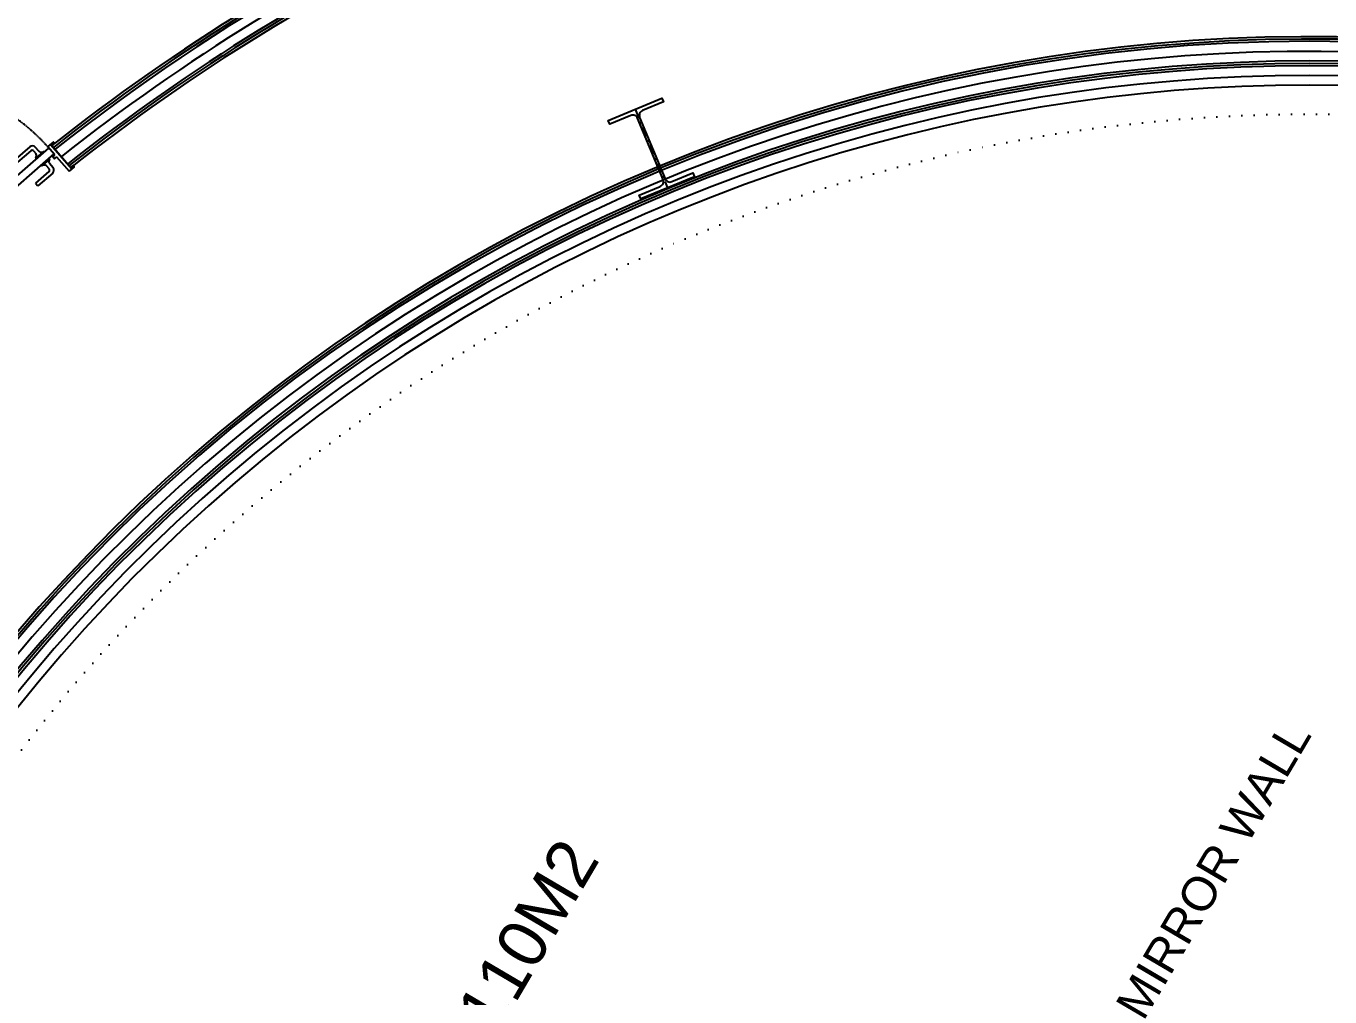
# Model space of a CAD drawing. Header units: millimetres. Extents: x 132785 to 150483, y 90225 to 103753.
# Drawn here: x 144196 to 144871, y 102626 to 103128 of the extents above; entities that cross this region are included whole.
import ezdxf

# ---------------------------------------------------------------- set-up
doc = ezdxf.new("R2010")
doc.units = ezdxf.units.MM
for name, pattern in [('061-GZM-AP-100$0$DASHDOT', [1, 0.5, -0.25, 0, -0.25]), ('061-GZM-AP-100$0$HIDDEN', [0.375, 0.25, -0.125]), ('DOT', [6.35, 0, -6.35])]:
    doc.linetypes.add(name, pattern=pattern)
doc.layers.add('061-GZM-AP-100$0$A-kapi', color=2, linetype='Continuous')
doc.layers.add('061-GZM-AP-100$0$A-kiris', color=252, linetype='Continuous', lineweight=0)
doc.styles.get("Standard").update_dxf_attribs({"font": 'arial.ttf'})

msp = doc.modelspace()

# ---------------------------------------------------------------- linework, layer by layer
at = {"color": 253, "linetype": '061-GZM-AP-100$0$DASHDOT', "ltscale": 10}
msp.add_line((144511.042, 103085.201), (144527.891, 103044.555), dxfattribs=at)
at = {"color": 253, "linetype": 'Continuous'}
msp.add_lwpolyline([(144530.112, 103047.749), (144540.943, 103052.239), (144541.747, 103050.299), (144514.034, 103038.811), (144513.23, 103040.751), (144524.061, 103045.241, 0.4142136), (144525.521, 103048.769), (144512.349, 103080.547, 0.4142136), (144508.821, 103082.007), (144497.989, 103077.517), (144497.185, 103079.457), (144524.898, 103090.945), (144525.703, 103089.005), (144514.871, 103084.515, 0.4142136), (144513.411, 103080.987), (144526.584, 103049.209, 0.4142136)], format="xyb", close=True, dxfattribs=at)
at = {"color": 253, "ltscale": 12}
for radius, start, end in [(1042.5, 101.722031, 128.309106), (872.5, 335.544985, 201.366092)]:
    msp.add_arc((144860.273, 102242.716), radius, start, end, dxfattribs=at)
at = {"color": 253}
for radius, start, end in [(1037.5, 101.735597, 128.295847), (1036.25, 101.739009, 128.292513), (1035, 101.730236, 128.301363), (1047.5, 110.699077, 128.322238), (1050, 114.835105, 128.328757), (1048.75, 114.769526, 128.325502), (880, 34.409678, 190.621008), (878.75, 34.328868, 190.701817), (877.5, 23.984511, 201.046084), (867.5, 335.533624, 204.497056), (866.25, 335.613489, 204.417191), (865, 335.69358, 204.337099)]:
    msp.add_arc((144860.273, 102242.716), radius, start, end, dxfattribs=at)
for radius, start, end in [(860, 335.682985, 204.347695), (855, 335.672266, 204.358414)]:
    msp.add_arc((144860.273, 102242.716), radius, start, end)
at = {"color": 253, "linetype": 'DOT'}
msp.add_arc((144860.273, 102242.716), 840, 336.695459, 203.335259, dxfattribs=at)
at = {"layer": '061-GZM-AP-100$0$A-kapi', "color": 253}
for p, q in [((144209.7, 103068.188), (144207.076, 103065.903)), ((144210.388, 103067.626), (144209.911, 103068.174)), ((144210.474, 103061.773), (144207.061, 103065.691)), ((144210.244, 103062.037), (144207.061, 103065.691)), ((144219.254, 103054.403), (144208.436, 103066.822)), ((144209.183, 103067.473), (144209.627, 103066.963)), ((144210.454, 103061.491), (144209.572, 103060.722)), ((144209.725, 103066.956), (144209.903, 103067.111)), ((144209.903, 103067.111), (144210.381, 103067.528)), ((144210.28, 103059.681), (144209.558, 103060.511)), ((144211.525, 103060.567), (144210.492, 103059.667)), ((144211.525, 103060.567), (144218.043, 103053.083)), ((144220.679, 103055.379), (144218.043, 103053.083)), ((144219.254, 103054.403), (144219.899, 103054.965)), ((144219.899, 103054.965), (144219.469, 103055.458)), ((144219.476, 103055.557), (144219.955, 103055.974)), ((144219.955, 103055.974), (144220.132, 103056.128)), ((144220.231, 103056.122), (144220.693, 103055.591))]:
    msp.add_line(p, q, dxfattribs=at)
at = {"layer": '061-GZM-AP-100$0$A-kapi', "color": 253, "ltscale": 3}
for p, q in [((144135.196, 103002.036), (144207.584, 103065.091)), ((144137.829, 102999.012), (144210.218, 103062.067)), ((144197.713, 103065.765), (144190.091, 103059.125)), ((144198.141, 103063.749), (144191.274, 103057.767)), ((144199.553, 103063.652), (144200.939, 103062.06)), ((144202.449, 103063.375), (144200.537, 103065.57)), ((144204.627, 103063.16), (144200.853, 103059.873)), ((144209.183, 103067.473), (144208.436, 103066.822)), ((144209.092, 103066.404), (144218.944, 103055.094)), ((144207.893, 103059.41), (144204.12, 103056.123)), ((144207.684, 103054.317), (144206.298, 103055.909)), ((144207.807, 103057.223), (144209.719, 103055.028)), ((144207.587, 103052.905), (144200.719, 103046.923)), ((144209.525, 103052.204), (144201.903, 103045.565)), ((144200.719, 103046.923), (144201.903, 103045.565))]:
    msp.add_line(p, q, dxfattribs=at)
at = {"layer": '061-GZM-AP-100$0$A-kapi', "color": 253, "linetype": '061-GZM-AP-100$0$HIDDEN'}
msp.add_arc((144135.196, 103002.036), 96, 41.05819, 131.058177, dxfattribs=at)
at = {"layer": '061-GZM-AP-100$0$A-kapi', "color": 253}
for centre, radius, start, end in [((144209.798, 103068.075), 0.15, 41.058177, 131.058177), ((144207.174, 103065.789), 0.15, 131.058177, 221.058177), ((144209.679, 103067.009), 0.07, 221.058177, 311.058177), ((144210.335, 103067.58), 0.07, 311.058177, 41.058177), ((144210.323, 103061.642), 0.2, 311.058177, 41.058177), ((144209.671, 103060.609), 0.15, 131.058177, 221.058177), ((144210.393, 103059.78), 0.15, 221.058177, 311.058177), ((144219.522, 103055.504), 0.07, 131.058177, 221.058177), ((144220.178, 103056.076), 0.07, 41.058177, 131.058177), ((144220.58, 103055.492), 0.15, 311.058177, 41.058177)]:
    msp.add_arc(centre, radius, start, end, dxfattribs=at)
at = {"layer": '061-GZM-AP-100$0$A-kapi', "color": 253, "ltscale": 3}
for centre, radius, start, end in [((144199.027, 103064.255), 2.002, 41.058177, 131.058177), ((144198.799, 103062.994), 1.001, 41.058177, 131.058177), ((144198.699, 103061.086), 2.472, 330.629013, 19.116717), ((144200.562, 103061.732), 0.5, 19.116717, 41.058177), ((144202.826, 103063.704), 0.5, 221.058177, 242.999638), ((144203.721, 103065.46), 2.472, 242.999638, 291.487342), ((144204.773, 103062.314), 0.859, 57.821865, 99.820834), ((144201.671, 103059.612), 0.859, 162.295521, 204.29449), ((144203.973, 103056.969), 0.859, 237.821865, 279.820834), ((144205.025, 103053.823), 2.472, 62.999638, 111.487342), ((144205.92, 103055.58), 0.5, 41.058177, 62.999638), ((144210.047, 103058.198), 2.472, 150.629013, 199.116717), ((144208.184, 103057.552), 0.5, 199.116717, 221.058177), ((144207.075, 103059.671), 0.859, 342.295521, 24.29449), ((144208.21, 103053.714), 2.002, 311.058177, 41.058177), ((144206.929, 103053.66), 1.001, 311.058177, 41.058177)]:
    msp.add_arc(centre, radius, start, end, dxfattribs=at)
at = {"layer": '061-GZM-AP-100$0$A-kiris', "color": 253, "linetype": '061-GZM-AP-100$0$HIDDEN', "ltscale": 50}
for radius in [1450, 1400]:
    msp.add_circle((144860.273, 102242.716), radius, dxfattribs=at)

# ---------------------------------------------------------------- texts
at = {"color": 253, "attachment_point": 1, "rotation": 59.51534}
for s, width, insert, char_height in [('MIRROR WALL', 670.8921, (144759.122, 102621.512), 17.5), ('MULTİMEDİA AREA 110M2', 509.70191, (144250.125, 102333.339), 25)]:
    msp.add_mtext_dynamic_manual_height_columns(s, width=width, gutter_width=12.5, heights=[0], dxfattribs=dict(at, insert=insert, char_height=char_height))

doc.saveas('drawing.dxf')
